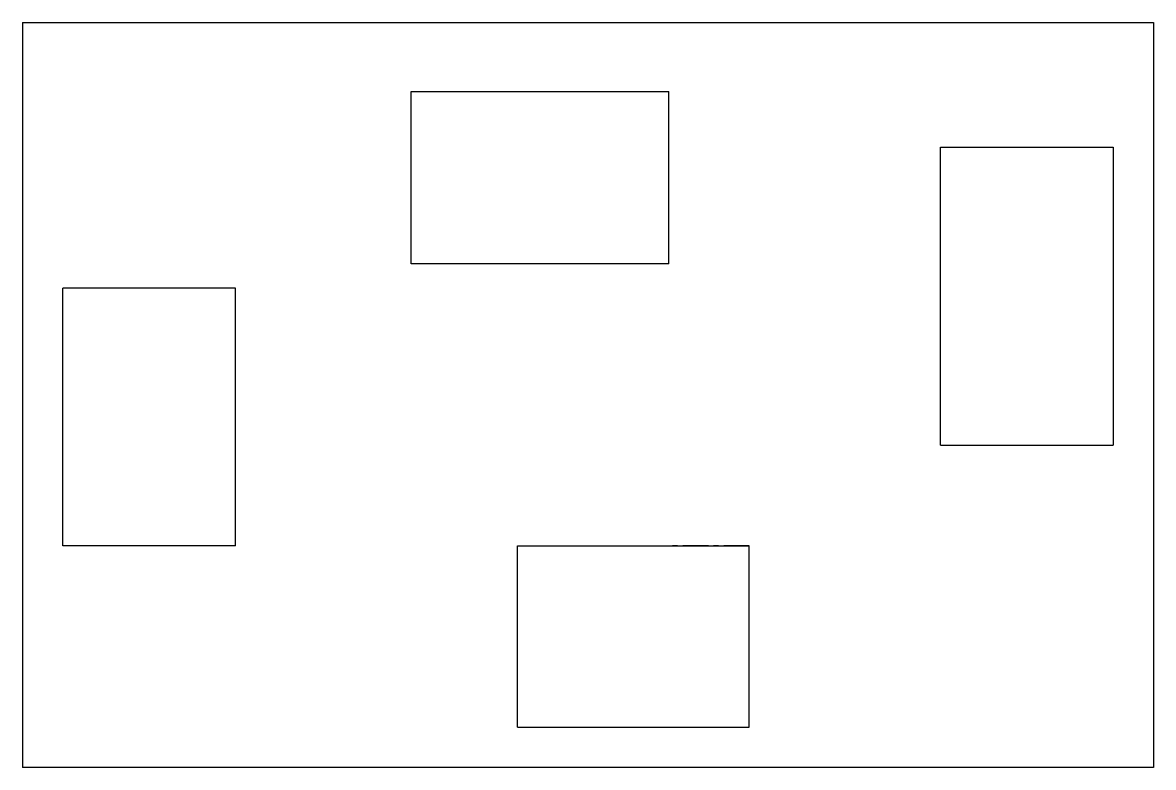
# Model space of a CAD drawing. Header units: millimetres. Extents: x -45 to 517, y -334 to 36.
import ezdxf

# ---------------------------------------------------------------- set-up
doc = ezdxf.new("R2010")
doc.units = ezdxf.units.MM
doc.linetypes.add('CENTERX2', pattern=[20.32, 12.7, -2.54, 2.54, -2.54])

msp = doc.modelspace()

# ---------------------------------------------------------------- linework, layer by layer
at = {"color": 7, "linetype": 'Continuous'}
for p, q in [((-44.75, 35.81), (-44.75, -334)), ((-44.75, 35.81), (516.55, 35.81)), ((516.55, 35.81), (516.55, -334)), ((148.05, -83.98), (148.05, 1.62)), ((148.05, 1.62), (275.95, 1.62)), ((275.95, -83.98), (275.95, 1.62)), ((410.95, -46.08), (410.95, -26.08)), ((410.95, -26.08), (496.55, -26.08)), ((496.55, -26.08), (496.55, -46.08)), ((410.95, -173.98), (410.95, -46.08)), ((496.55, -46.08), (496.55, -173.98)), ((275.95, -83.98), (148.05, -83.98)), ((60.85, -96.08), (-24.75, -96.08)), ((-24.75, -223.98), (-24.75, -96.08)), ((60.85, -223.98), (60.85, -96.08)), ((410.95, -173.98), (496.55, -173.98)), ((60.85, -223.98), (-24.75, -223.98)), ((200.85, -314), (200.85, -223.98)), ((200.85, -223.98), (315.95, -223.98)), ((315.95, -314), (315.95, -223.98)), ((200.85, -314), (315.95, -314)), ((516.55, -334), (-44.75, -334))]:
    msp.add_line(p, q, dxfattribs=at)
at = {"color": 7, "linetype": 'CENTERX2'}
msp.add_line((315.95, -223.98), (275.95, -223.98), dxfattribs=at)

doc.saveas('drawing.dxf')
